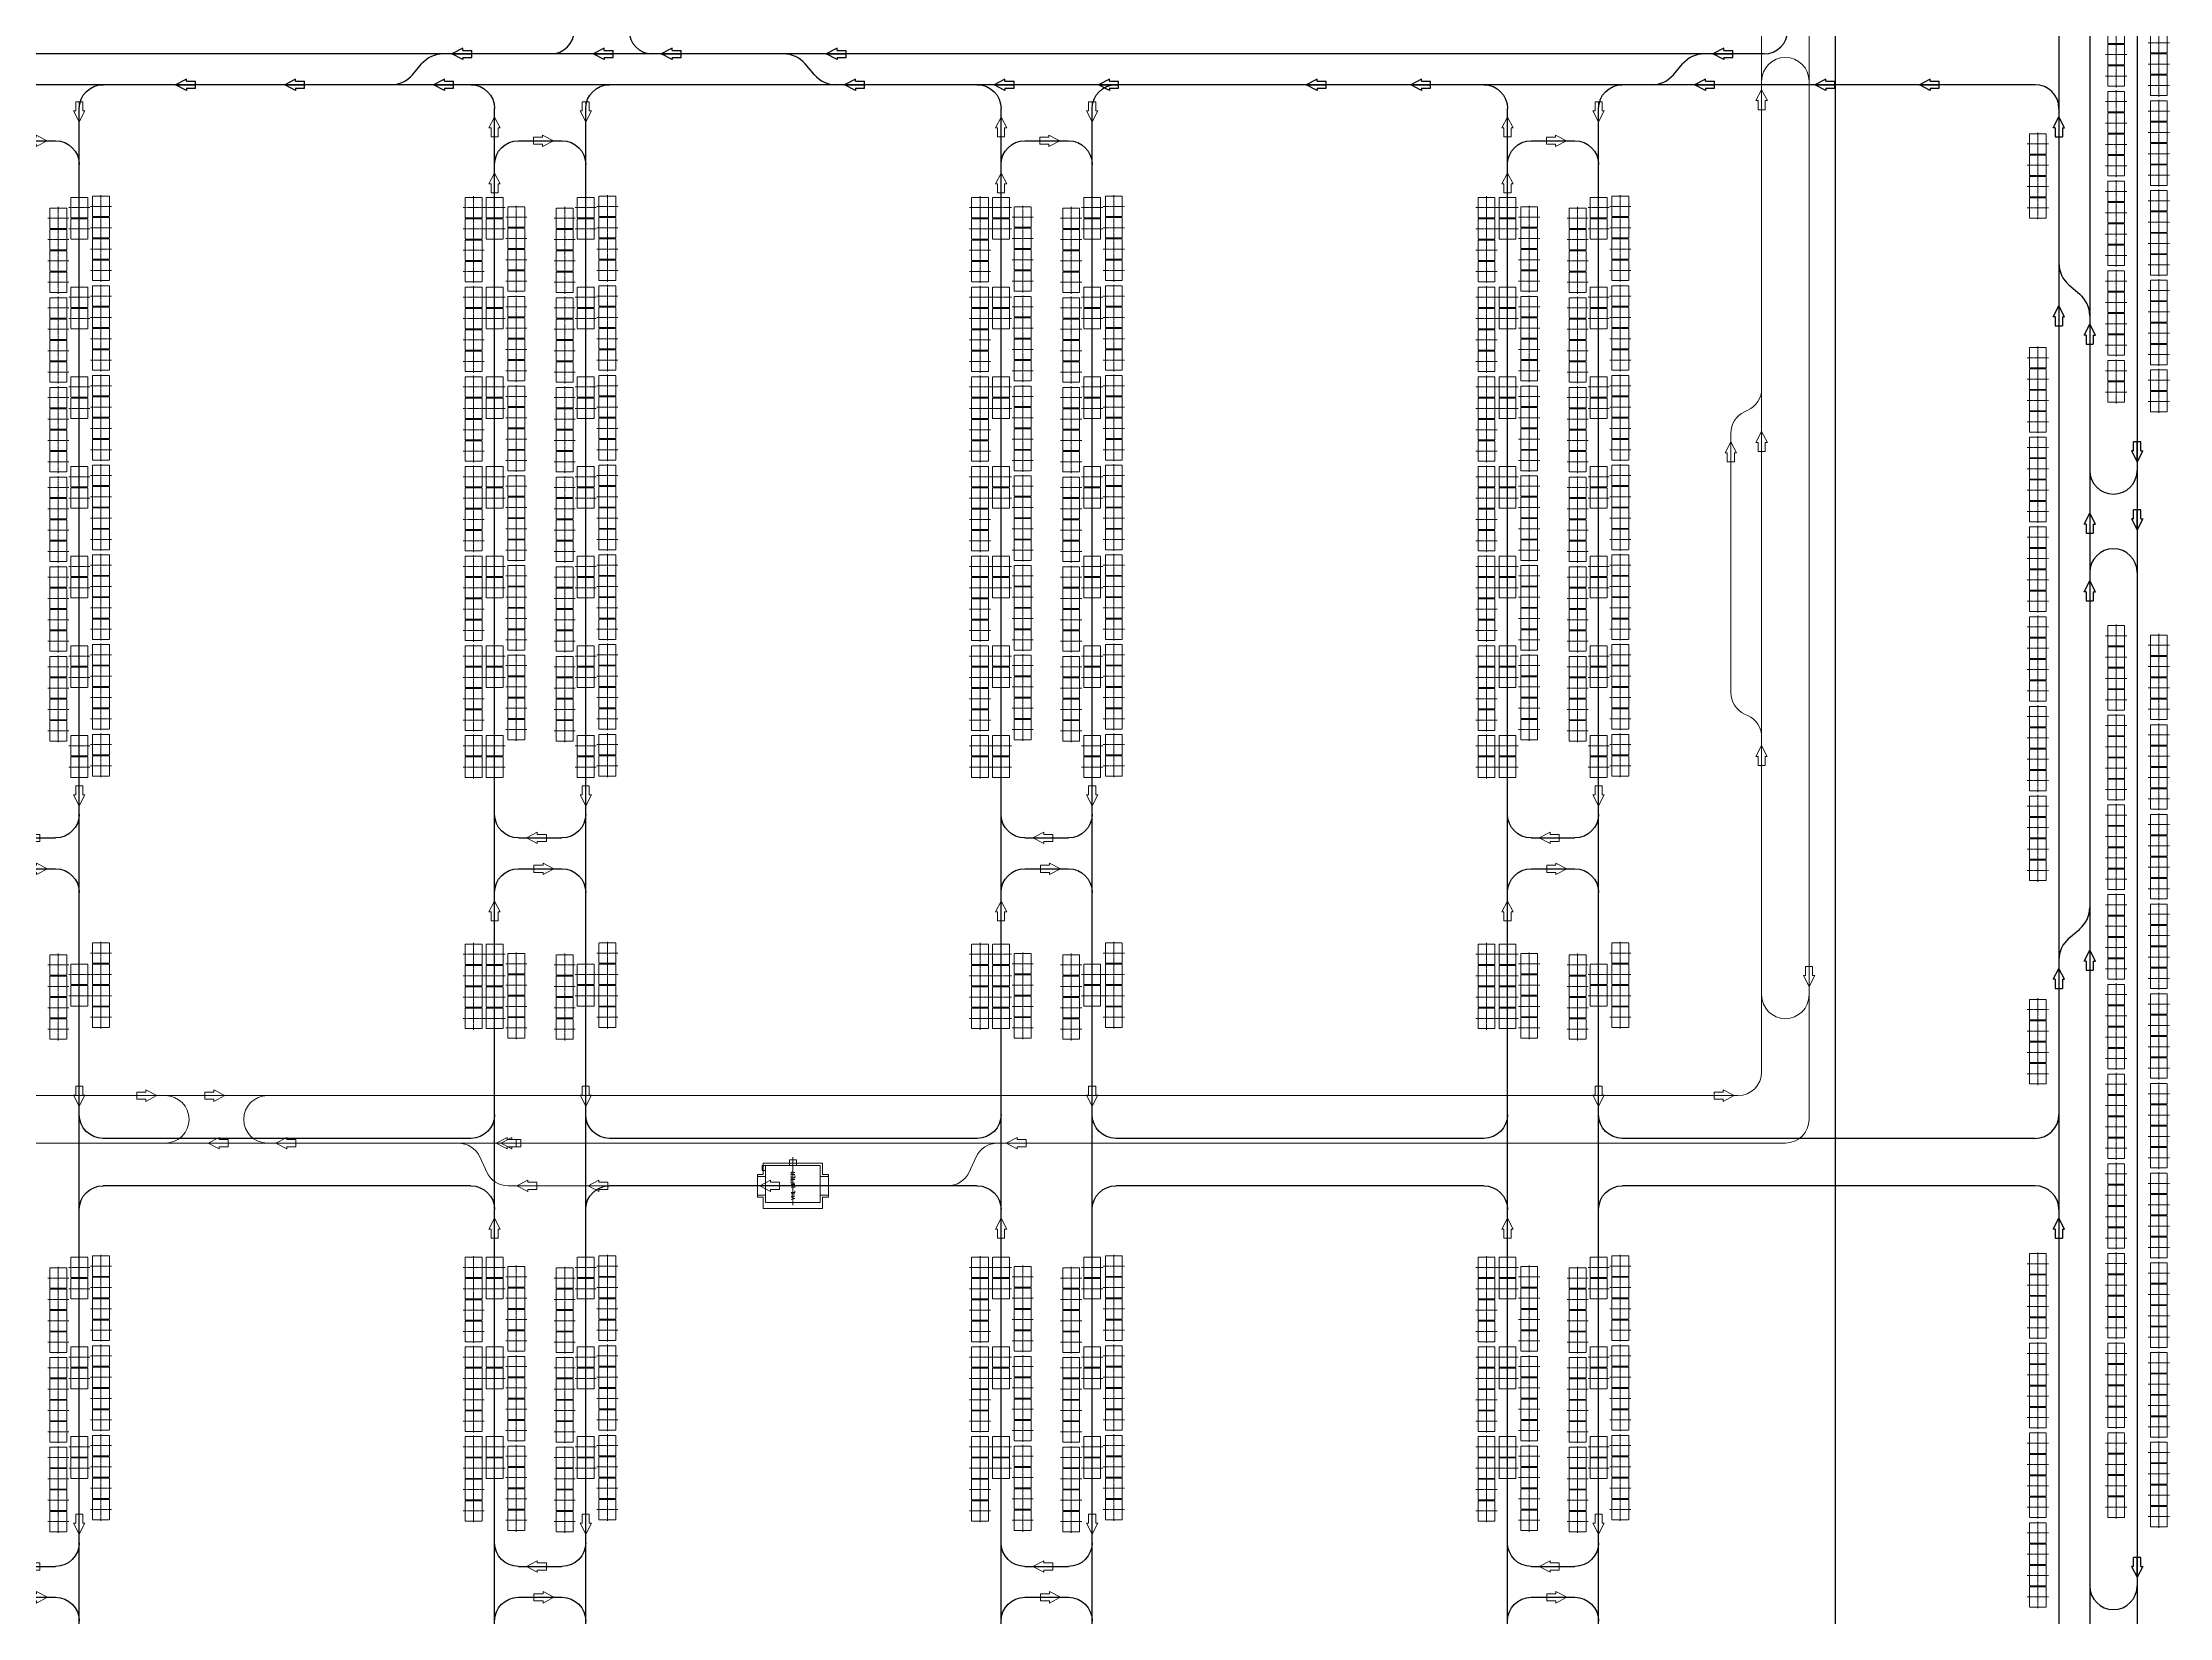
# Model space of a CAD drawing. Header units: millimetres. Extents: x -128 to 670218, y 27186 to 149492.
# Drawn here: x 625395 to 670218, y 46592 to 79775 of the extents above; entities that cross this region are included whole.
import ezdxf
from ezdxf.enums import TextEntityAlignment as Align

# ---------------------------------------------------------------- set-up
doc = ezdxf.new("R2010")
doc.units = ezdxf.units.MM
for name, pattern in [('ACAD_ISO08W100', [36, 24, -3, 6, -3]), ('AM_ISO08W050', [18, 12, -1.5, 3, -1.5]), ('XAT-M16_6F_EQ Layout_20211120$0$ACAD_ISO08W100', [36, 24, -3, 6, -3])]:
    doc.linetypes.add(name, pattern=pattern)
for name, color, linetype, lineweight in [('_CLINE', 4, 'XAT-M16_6F_EQ Layout_20211120$0$ACAD_ISO08W100', 9), ('CL', 4, 'Continuous', 9), ('CLINE', 4, 'ACAD_ISO08W100', 9), ('DIRECT', 40, 'Continuous', 9), ('LINE_EQ', 4, 'AM_ISO08W050', 20), ('LINE_STB', 151, 'Continuous', 30), ('Rail Block(Upper)', 191, 'Continuous', 18), ('Rail_H6022(Upper)', 6, 'Continuous', 18), ('TXT', 3, 'Continuous', 9), ('ZONE', 8, 'Continuous', 9)]:
    doc.layers.add(name, color=color, linetype=linetype, lineweight=lineweight)
doc.layers.add('Rail_H4822(Lower)', color=7, linetype='Continuous')
doc.styles.add('CF-FNT', font='romans.shx', dxfattribs={"width": 0.85, "bigfont": 'bigfont.shx'})

# ---------------------------------------------------------------- blocks, each defined once
blk = doc.blocks.new('*U3')
at = {"color": 0, "linetype": 'ByBlock'}
for p, q in [((-120, -230), (0, 0)), ((0, 0), (0, -420)), ((120, -230), (0, 0)), ((-75, -230), (-120, -230)), ((-75, -230), (-75, -420)), ((75, -420), (-75, -420)), ((75, -230), (75, -420)), ((75, -230), (120, -230))]:
    blk.add_line(p, q, dxfattribs=at)
blk = doc.blocks.new('A$C31676947')
at = {"layer": 'Rail_H4822(Lower)'}
for p, q in [((500, 47250), (500, 500)), ((2420, 47250), (2420, 500)), ((1000, 46570), (1920, 46570)), ((1000, 31870), (1920, 31870)), ((1000, 31220), (1920, 31220)), ((1000, 16520), (1920, 16520)), ((1000, 15870), (1920, 15870)), ((1000, 1180), (1920, 1180))]:
    blk.add_line(p, q, dxfattribs=at)
for centre, start, end in [((0, 47250), 0, 90), ((2920, 47250), 90, 180), ((1000, 46070), 90, 180), ((1920, 46070), 0, 90), ((1000, 32370), 180, 270), ((1920, 32370), 270, 0), ((1000, 30720), 90, 180), ((1920, 30720), 0, 90), ((0, 23700), 270, 0), ((2920, 23700), 180, 270), ((0, 21700), 0, 90), ((2920, 21700), 90, 180), ((1000, 17020), 180, 270), ((1920, 17020), 270, 0), ((1000, 15370), 90, 180), ((1920, 15370), 0, 90), ((1000, 1680), 180, 270), ((1920, 1680), 270, 0), ((0, 500), 270, 0), ((2920, 500), 180, 270)]:
    blk.add_arc(centre, 500, start, end, dxfattribs=at)
at = {"layer": 'DIRECT'}
for p, rotation in [((500, 46970), 180), ((1180, 46570), 89.99999999999999), ((500, 32550), 180), ((500, 23880), 180), ((500, 17200), 180), ((500, 1860), 180), ((500, 680), 180), ((1740, 1180), 270)]:
    blk.add_blockref('*U3', p, dxfattribs=dict(at, rotation=rotation))
for p in [(2420, 47070), (2420, 45890), (2420, 30540), (2420, 21520), (2420, 15190), (2420, 780)]:
    blk.add_blockref('*U3', p, dxfattribs=at)
at = {"layer": 'DIRECT', "lineweight": -2}
for p, rotation in [((1750, 31870), 270), ((1170, 31220), 89.99999999999999), ((1750, 16520), 270), ((1170, 15870), 89.99999999999999)]:
    blk.add_blockref('*U3', p, dxfattribs=dict(at, rotation=rotation))
blk = doc.blocks.new('*U574')
at = {"color": 0, "linetype": 'ByBlock'}
for p, q in [((-120, -230), (0, 0)), ((0, 0), (0, -420)), ((120, -230), (0, 0)), ((-75, -230), (-120, -230)), ((-75, -230), (-75, -420)), ((75, -420), (-75, -420)), ((75, -230), (75, -420)), ((75, -230), (120, -230))]:
    blk.add_line(p, q, dxfattribs=at)
blk = doc.blocks.new('*U408')
at = {"color": 0, "linetype": 'ByBlock'}
for p, q in [((-120, -230), (0, 0)), ((0, 0), (0, -420)), ((120, -230), (0, 0)), ((-75, -230), (-120, -230)), ((-75, -230), (-75, -420)), ((75, -420), (-75, -420)), ((75, -230), (75, -420)), ((75, -230), (120, -230))]:
    blk.add_line(p, q, dxfattribs=at)
blk = doc.blocks.new('*U512')
at = {"color": 0, "linetype": 'ByBlock'}
for p, q in [((-120, -230), (0, 0)), ((0, 0), (0, -420)), ((120, -230), (0, 0)), ((-75, -230), (-120, -230)), ((-75, -230), (-75, -420)), ((75, -420), (-75, -420)), ((75, -230), (75, -420)), ((75, -230), (120, -230))]:
    blk.add_line(p, q, dxfattribs=at)
blk = doc.blocks.new('*U513')
at = {"color": 0, "linetype": 'ByBlock'}
for p, q in [((-120, -230), (0, 0)), ((0, 0), (0, -420)), ((120, -230), (0, 0)), ((-75, -230), (-120, -230)), ((-75, -230), (-75, -420)), ((75, -420), (-75, -420)), ((75, -230), (75, -420)), ((75, -230), (120, -230))]:
    blk.add_line(p, q, dxfattribs=at)
blk = doc.blocks.new('*U457')
at = {"color": 0, "linetype": 'ByBlock'}
for p, q in [((-120, -230), (0, 0)), ((0, 0), (0, -420)), ((120, -230), (0, 0)), ((-75, -230), (-120, -230)), ((-75, -230), (-75, -420)), ((75, -420), (-75, -420)), ((75, -230), (75, -420)), ((75, -230), (120, -230))]:
    blk.add_line(p, q, dxfattribs=at)
blk = doc.blocks.new('*U458')
at = {"color": 0, "linetype": 'ByBlock'}
for p, q in [((-120, -230), (0, 0)), ((0, 0), (0, -420)), ((120, -230), (0, 0)), ((-75, -230), (-120, -230)), ((-75, -230), (-75, -420)), ((75, -420), (-75, -420)), ((75, -230), (75, -420)), ((75, -230), (120, -230))]:
    blk.add_line(p, q, dxfattribs=at)
blk = doc.blocks.new('*U459')
at = {"color": 0, "linetype": 'ByBlock'}
for p, q in [((-120, -230), (0, 0)), ((0, 0), (0, -420)), ((120, -230), (0, 0)), ((-75, -230), (-120, -230)), ((-75, -230), (-75, -420)), ((75, -420), (-75, -420)), ((75, -230), (75, -420)), ((75, -230), (120, -230))]:
    blk.add_line(p, q, dxfattribs=at)
blk = doc.blocks.new('*U454')
at = {"color": 0, "linetype": 'ByBlock'}
for p, q in [((-120, -230), (0, 0)), ((0, 0), (0, -420)), ((120, -230), (0, 0)), ((-75, -230), (-120, -230)), ((-75, -230), (-75, -420)), ((75, -420), (-75, -420)), ((75, -230), (75, -420)), ((75, -230), (120, -230))]:
    blk.add_line(p, q, dxfattribs=at)
blk = doc.blocks.new('*U424')
at = {"color": 0, "linetype": 'ByBlock'}
for p, q in [((-120, -230), (0, 0)), ((0, 0), (0, -420)), ((120, -230), (0, 0)), ((-75, -230), (-120, -230)), ((-75, -230), (-75, -420)), ((75, -420), (-75, -420)), ((75, -230), (75, -420)), ((75, -230), (120, -230))]:
    blk.add_line(p, q, dxfattribs=at)
blk = doc.blocks.new('*U788')
at = {"color": 0, "linetype": 'ByBlock'}
for p, q in [((-120, -230), (0, 0)), ((0, 0), (0, -420)), ((120, -230), (0, 0)), ((-75, -230), (-120, -230)), ((-75, -230), (-75, -420)), ((75, -420), (-75, -420)), ((75, -230), (75, -420)), ((75, -230), (120, -230))]:
    blk.add_line(p, q, dxfattribs=at)
blk = doc.blocks.new('*U790')
at = {"color": 0, "linetype": 'ByBlock'}
for p, q in [((-120, -230), (0, 0)), ((0, 0), (0, -420)), ((120, -230), (0, 0)), ((-75, -230), (-120, -230)), ((-75, -230), (-75, -420)), ((75, -420), (-75, -420)), ((75, -230), (75, -420)), ((75, -230), (120, -230))]:
    blk.add_line(p, q, dxfattribs=at)
blk = doc.blocks.new('*U639')
at = {"color": 0, "linetype": 'ByBlock'}
for p, q in [((-120, -230), (0, 0)), ((0, 0), (0, -420)), ((120, -230), (0, 0)), ((-75, -230), (-120, -230)), ((-75, -230), (-75, -420)), ((75, -420), (-75, -420)), ((75, -230), (75, -420)), ((75, -230), (120, -230))]:
    blk.add_line(p, q, dxfattribs=at)
blk = doc.blocks.new('*U640')
at = {"color": 0, "linetype": 'ByBlock'}
for p, q in [((-120, -230), (0, 0)), ((0, 0), (0, -420)), ((120, -230), (0, 0)), ((-75, -230), (-120, -230)), ((-75, -230), (-75, -420)), ((75, -420), (-75, -420)), ((75, -230), (75, -420)), ((75, -230), (120, -230))]:
    blk.add_line(p, q, dxfattribs=at)
blk = doc.blocks.new('*U748')
at = {"color": 0, "linetype": 'ByBlock'}
for p, q in [((-120, -230), (0, 0)), ((0, 0), (0, -420)), ((120, -230), (0, 0)), ((-75, -230), (-120, -230)), ((-75, -230), (-75, -420)), ((75, -420), (-75, -420)), ((75, -230), (75, -420)), ((75, -230), (120, -230))]:
    blk.add_line(p, q, dxfattribs=at)
blk = doc.blocks.new('*U749')
at = {"color": 0, "linetype": 'ByBlock'}
for p, q in [((-120, -230), (0, 0)), ((0, 0), (0, -420)), ((120, -230), (0, 0)), ((-75, -230), (-120, -230)), ((-75, -230), (-75, -420)), ((75, -420), (-75, -420)), ((75, -230), (75, -420)), ((75, -230), (120, -230))]:
    blk.add_line(p, q, dxfattribs=at)
blk = doc.blocks.new('*U756')
at = {"color": 0, "linetype": 'ByBlock'}
for p, q in [((-120, -230), (0, 0)), ((0, 0), (0, -420)), ((120, -230), (0, 0)), ((-75, -230), (-120, -230)), ((-75, -230), (-75, -420)), ((75, -420), (-75, -420)), ((75, -230), (75, -420)), ((75, -230), (120, -230))]:
    blk.add_line(p, q, dxfattribs=at)
blk = doc.blocks.new('*U651')
at = {"color": 0, "linetype": 'ByBlock'}
for p, q in [((-120, -230), (0, 0)), ((0, 0), (0, -420)), ((120, -230), (0, 0)), ((-75, -230), (-120, -230)), ((-75, -230), (-75, -420)), ((75, -420), (-75, -420)), ((75, -230), (75, -420)), ((75, -230), (120, -230))]:
    blk.add_line(p, q, dxfattribs=at)
blk = doc.blocks.new('*U385')
at = {"color": 0, "linetype": 'ByBlock'}
for p, q in [((-120, -230), (0, 0)), ((0, 0), (0, -420)), ((120, -230), (0, 0)), ((-75, -230), (-120, -230)), ((-75, -230), (-75, -420)), ((75, -420), (-75, -420)), ((75, -230), (75, -420)), ((75, -230), (120, -230))]:
    blk.add_line(p, q, dxfattribs=at)
blk = doc.blocks.new('*U386')
at = {"color": 0, "linetype": 'ByBlock'}
for p, q in [((-120, -230), (0, 0)), ((0, 0), (0, -420)), ((120, -230), (0, 0)), ((-75, -230), (-120, -230)), ((-75, -230), (-75, -420)), ((75, -420), (-75, -420)), ((75, -230), (75, -420)), ((75, -230), (120, -230))]:
    blk.add_line(p, q, dxfattribs=at)
blk = doc.blocks.new('*U387')
at = {"color": 0, "linetype": 'ByBlock'}
for p, q in [((-120, -230), (0, 0)), ((0, 0), (0, -420)), ((120, -230), (0, 0)), ((-75, -230), (-120, -230)), ((-75, -230), (-75, -420)), ((75, -420), (-75, -420)), ((75, -230), (75, -420)), ((75, -230), (120, -230))]:
    blk.add_line(p, q, dxfattribs=at)
blk = doc.blocks.new('*U354')
at = {"color": 0, "linetype": 'ByBlock'}
for p, q in [((-120, -230), (0, 0)), ((0, 0), (0, -420)), ((120, -230), (0, 0)), ((-75, -230), (-120, -230)), ((-75, -230), (-75, -420)), ((75, -420), (-75, -420)), ((75, -230), (75, -420)), ((75, -230), (120, -230))]:
    blk.add_line(p, q, dxfattribs=at)
blk = doc.blocks.new('*U359')
at = {"color": 0, "linetype": 'ByBlock'}
for p, q in [((-120, -230), (0, 0)), ((0, 0), (0, -420)), ((120, -230), (0, 0)), ((-75, -230), (-120, -230)), ((-75, -230), (-75, -420)), ((75, -420), (-75, -420)), ((75, -230), (75, -420)), ((75, -230), (120, -230))]:
    blk.add_line(p, q, dxfattribs=at)
blk = doc.blocks.new('*U360')
at = {"color": 0, "linetype": 'ByBlock'}
for p, q in [((-120, -230), (0, 0)), ((0, 0), (0, -420)), ((120, -230), (0, 0)), ((-75, -230), (-120, -230)), ((-75, -230), (-75, -420)), ((75, -420), (-75, -420)), ((75, -230), (75, -420)), ((75, -230), (120, -230))]:
    blk.add_line(p, q, dxfattribs=at)
blk = doc.blocks.new('*U14')
at = {"color": 0, "linetype": 'ByBlock'}
for p, q in [((-120, -230), (0, 0)), ((0, 0), (0, -420)), ((120, -230), (0, 0)), ((-75, -230), (-120, -230)), ((-75, -230), (-75, -420)), ((75, -420), (-75, -420)), ((75, -230), (75, -420)), ((75, -230), (120, -230))]:
    blk.add_line(p, q, dxfattribs=at)
blk = doc.blocks.new('*U15')
at = {"color": 0, "linetype": 'ByBlock'}
for p, q in [((-120, -230), (0, 0)), ((0, 0), (0, -420)), ((120, -230), (0, 0)), ((-75, -230), (-120, -230)), ((-75, -230), (-75, -420)), ((75, -420), (-75, -420)), ((75, -230), (75, -420)), ((75, -230), (120, -230))]:
    blk.add_line(p, q, dxfattribs=at)
blk = doc.blocks.new('*U16')
at = {"color": 0, "linetype": 'ByBlock'}
for p, q in [((-120, -230), (0, 0)), ((0, 0), (0, -420)), ((120, -230), (0, 0)), ((-75, -230), (-120, -230)), ((-75, -230), (-75, -420)), ((75, -420), (-75, -420)), ((75, -230), (75, -420)), ((75, -230), (120, -230))]:
    blk.add_line(p, q, dxfattribs=at)
blk = doc.blocks.new('*U17')
at = {"color": 0, "linetype": 'ByBlock'}
for p, q in [((-120, -230), (0, 0)), ((0, 0), (0, -420)), ((120, -230), (0, 0)), ((-75, -230), (-120, -230)), ((-75, -230), (-75, -420)), ((75, -420), (-75, -420)), ((75, -230), (75, -420)), ((75, -230), (120, -230))]:
    blk.add_line(p, q, dxfattribs=at)
blk = doc.blocks.new('EG-TR_ARW_1-2')
at = {"color": 0, "linetype": 'ByBlock'}
for p, q in [((-120, -230), (0, 0)), ((0, 0), (0, -420)), ((120, -230), (0, 0)), ((-75, -230), (-120, -230)), ((-75, -230), (-75, -420)), ((75, -420), (-75, -420)), ((75, -230), (75, -420)), ((75, -230), (120, -230))]:
    blk.add_line(p, q, dxfattribs=at)
blk = doc.blocks.new('A$C90e8e326')
at = {"layer": 'Rail_H6022(Upper)'}
for p, q in [((661586, 27750), (661586, 76000)), ((660586, 28750), (660586, 75000)), ((660225, 42659), (660296, 42691)), ((659936, 36745), (659936, 42205)), ((660225, 36291), (660296, 36259)), ((342241, 28250), (660086, 28250)), ((597147, 27250), (661086, 27250)), ((633719, 26640), (633570, 26960)), ((643883, 26640), (644032, 26960)), ((634173, 26350), (643429, 26350))]:
    blk.add_line(p, q, dxfattribs=at)
for centre, start, end in [((661086, 49625), 0, 180), ((660086, 43145), 294.8882, 0), ((660436, 42205), 114.8882, 180), ((660436, 36745), 180, 245.1118), ((660086, 35805), 0, 65.1118), ((661086, 30371), 180, 0), ((660086, 28750), 270, 0), ((626946, 27750), 270, 90), ((629096, 27750), 90, 270), ((661086, 27750), 270, 0), ((633117, 26750), 24.8882, 90), ((644485, 26750), 90, 155.1118), ((634173, 26850), 204.8882, 270), ((643429, 26850), 270, 335.1118)]:
    blk.add_arc(centre, 500, start, end, dxfattribs=at)
at = {"layer": 'Rail_H6022(Upper)', "xscale": -1}
for p in [(660586, 49445), (660586, 42245), (659936, 42025), (660585, 35625)]:
    blk.add_blockref('EG-TR_ARW_1-2', p, dxfattribs=at)
at = {"layer": 'Rail_H6022(Upper)'}
for p, xscale, rotation in [((661586, 30551), -1, 180), ((626766, 28250), -1, 270), ((628196, 28250), -1, 270), ((660005, 28250), -1, 270), ((627846, 27250), -1.000000000000001, 90), ((629276, 27250), -1.000000000000001, 90), ((633916, 27250), -1.000000000000001, 90), ((634017, 27250), -1.000000000000001, 90), ((634353, 26350), -1.000000000000001, 90)]:
    blk.add_blockref('EG-TR_ARW_1-2', p, dxfattribs=dict(at, xscale=xscale, rotation=rotation))
at = {"layer": 'Rail_H6022(Upper)', "lineweight": -2, "xscale": -1.000000000000001, "rotation": 90}
for p in [(644665, 27250), (635853, 26350)]:
    blk.add_blockref('EG-TR_ARW_1-2', p, dxfattribs=at)
blk = doc.blocks.new('*U825')
at = {"color": 0, "linetype": 'ByBlock', "lineweight": -2}
for points in [[(-350, -575), (-350, 575), (425, 575), (425, -575)], [(196, 575), (196, 750), (-196, 750), (-196, 575)], [(545, -72), (545, 72), (425, 72), (425, -72)], [(196, -750), (196, -575), (-196, -575), (-196, -750)]]:
    blk.add_lwpolyline(points, close=True, dxfattribs=at)
at = {"color": 0}
blk.add_lwpolyline([(325, 650), (325, 575), (425, 575), (425, 650)], close=True, dxfattribs=at)
at = {"layer": 'CL'}
blk.add_line((0, 750), (0, -750), dxfattribs=at)
at = {"layer": 'CLINE'}
blk.add_line((-411, 0), (604, 0), dxfattribs=at)
at = {"layer": 'ZONE'}
for p, q in [((-240, 625), (-475, 625)), ((-475, 625), (-475, -625)), ((-240, 625), (-240, 750)), ((-240, 750), (240, 750)), ((240, 750), (240, 625)), ((240, 625), (475, 625)), ((475, 625), (475, -625)), ((-475, -625), (-240, -625)), ((-240, -625), (-240, -750)), ((-240, -750), (240, -750)), ((240, -750), (240, -625)), ((475, -625), (240, -625))]:
    blk.add_line(p, q, dxfattribs=at)
at = {"layer": 'DIRECT', "lineweight": -2}
blk.add_blockref('EG-TR_ARW_1-2', (0, 700), dxfattribs=at)
at = {"layer": 'TXT', "style": 'CF-FNT', "flags": 8}
blk.add_attdef('UNITID', text='', height=80, dxfattribs=at).set_placement((0, 0), align=Align.MIDDLE_CENTER)
blk = doc.blocks.new('XAT-M16_6F_EQ Layout_20211120$0$EG-12_FOUP_(01)-pv')
at = {"layer": '_CLINE'}
for p, q in [((0, 211), (0, -235)), ((-239, -12), (239, -12))]:
    blk.add_line(p, q, dxfattribs=at)
at = {"layer": 'LINE_EQ'}
blk.add_lwpolyline([(-215, 166), (-215, -190), (215, -190), (215, 166)], close=True, dxfattribs=at)

msp = doc.modelspace()

# ---------------------------------------------------------------- linework, layer by layer
msp.add_lwpolyline([(609326, 79986), (663170, 79986), (663170, 27186), (609326, 27186)], close=True)
at = {"layer": 'Rail_H4822(Lower)'}
for p, q in [((669538, 130736), (669538, 29336)), ((668538, 129086), (668538, 30986)), ((667888, 128436), (667888, 31636)), ((661675, 79536), (411771, 79536)), ((633192, 79098), (633384, 79325)), ((641661, 79098), (641469, 79325)), ((659766, 79098), (659958, 79325)), ((667391, 78886), (411298, 78886)), ((668100, 74669), (668327, 74477)), ((668100, 60904), (668327, 61096)), ((634422, 56686), (626669, 56686)), ((645095, 56686), (637342, 56686)), ((655768, 56686), (648015, 56686)), ((667388, 56686), (658688, 56686)), ((634422, 55686), (626669, 55686)), ((645095, 55686), (637342, 55686)), ((655768, 55686), (648015, 55686)), ((667388, 55686), (658688, 55686))]:
    msp.add_line(p, q, dxfattribs=at)
for centre, radius, start, end in [((636101, 80036), 500, 270, 90), ((638251, 80036), 500, 90, 270), ((661675, 80036), 500, 270, 90), ((633841, 78936), 600, 90, 139.6984), ((641011, 78936), 600, 40.3016, 90), ((660415, 78936), 600, 90, 139.6984), ((632734, 79486), 600, 270, 319.6984), ((642118, 79486), 600, 220.3016, 270), ((659308, 79486), 600, 270, 319.6984), ((667388, 78387), 500, 0, 90), ((668488, 75127), 600, 180, 229.6984), ((667938, 74020), 600, 0, 49.6984), ((669038, 70760), 500, 180, 0), ((669038, 68610), 500, 0, 180), ((667938, 61553), 600, 310.3016, 0), ((668488, 60446), 600, 130.3016, 180), ((667388, 57186), 500, 270, 0), ((667388, 55186), 500, 0, 90), ((669038, 47257), 500, 180, 0)]:
    msp.add_arc(centre, radius, start, end, dxfattribs=at)

# ---------------------------------------------------------------- block references
at = {"layer": 'LINE_EQ', "rotation": 89.99999999999999}
for p in [(626157, 76298), (634910, 76298), (636830, 76298), (645583, 76298), (647503, 76298), (656256, 76298), (658176, 76298), (626157, 75848), (634910, 75848), (636830, 75848), (645583, 75848), (647503, 75848), (656256, 75848), (658176, 75848), (626157, 74408), (634910, 74408), (636830, 74408), (645583, 74408), (647503, 74408), (656256, 74408), (658176, 74408), (626157, 73958), (634910, 73958), (636830, 73958), (645583, 73958), (647503, 73958), (656256, 73958), (658176, 73958), (626157, 72518), (634910, 72518), (636830, 72518), (645583, 72518), (647503, 72518), (656256, 72518), (658176, 72518), (626157, 72068), (634910, 72068), (636830, 72068), (645583, 72068), (647503, 72068), (656256, 72068), (658176, 72068), (626157, 70628), (634910, 70628), (636830, 70628), (645583, 70628), (647503, 70628), (656256, 70628), (658176, 70628), (626157, 70178), (634910, 70178), (636830, 70178), (645583, 70178), (647503, 70178), (656256, 70178), (658176, 70178), (626157, 68738), (634910, 68738), (636830, 68738), (645583, 68738), (647503, 68738), (656256, 68738), (658176, 68738), (626157, 68288), (634910, 68288), (636830, 68288), (645583, 68288), (647503, 68288), (656256, 68288), (658176, 68288), (626157, 66848), (634910, 66848), (636830, 66848), (645583, 66848), (647503, 66848), (656256, 66848), (658176, 66848), (626157, 66398), (634910, 66398), (636830, 66398), (645583, 66398), (647503, 66398), (656256, 66398), (658176, 66398), (626157, 64958), (634910, 64958), (636830, 64958), (645583, 64958), (647503, 64958), (656256, 64958), (658176, 64958), (626157, 64508), (634910, 64508), (636830, 64508), (645583, 64508), (647503, 64508), (656256, 64508), (658176, 64508), (634910, 60564), (645583, 60564), (656256, 60564), (626157, 60140), (634910, 60114), (636830, 60140), (645583, 60114), (647503, 60140), (656256, 60114), (658176, 60140), (626157, 59690), (634910, 59664), (636830, 59690), (645583, 59664), (647503, 59690), (656256, 59664), (658176, 59690), (634910, 59214), (645583, 59214), (656256, 59214), (626157, 53967), (634910, 53967), (636830, 53967), (645583, 53967), (647503, 53967), (656256, 53967), (658176, 53967), (626157, 53517), (634910, 53517), (636830, 53517), (645583, 53517), (647503, 53517), (656256, 53517), (658176, 53517), (626157, 52077), (634910, 52077), (636830, 52077), (645583, 52077), (647503, 52077), (656256, 52077), (658176, 52077), (626157, 51627), (634910, 51627), (636830, 51627), (645583, 51627), (647503, 51627), (656256, 51627), (658176, 51627), (626157, 50187), (634910, 50187), (636830, 50187), (645583, 50187), (647503, 50187), (656256, 50187), (658176, 50187), (626157, 49737), (634910, 49737), (636830, 49737), (645583, 49737), (647503, 49737), (656256, 49737), (658176, 49737)]:
    msp.add_blockref('XAT-M16_6F_EQ Layout_20211120$0$EG-12_FOUP_(01)-pv', p, dxfattribs=at)
at = {"layer": 'LINE_STB', "rotation": 89.99999999999999}
for p in [(669083, 79970), (669983, 79771), (669083, 79520), (669983, 79321), (669083, 79070), (669983, 78871), (669083, 78530), (669983, 78331), (669083, 78080), (669983, 77881), (667433, 77640), (669083, 77630), (669983, 77431), (667433, 77190), (669083, 77180), (669983, 76981), (667433, 76740), (669083, 76640), (669983, 76441), (625714, 76073), (626614, 76324), (634467, 76298), (635367, 76099), (636387, 76073), (637287, 76324), (645140, 76298), (646040, 76099), (647060, 76073), (647960, 76324), (655813, 76298), (656713, 76099), (657733, 76073), (658633, 76324), (667433, 76290), (669083, 76190), (669983, 75991), (625714, 75623), (626614, 75874), (634467, 75848), (635367, 75649), (636387, 75623), (637287, 75874), (645140, 75848), (646040, 75649), (647060, 75623), (647960, 75874), (655813, 75848), (656713, 75649), (657733, 75623), (658633, 75874), (669083, 75740), (669983, 75541), (625714, 75173), (626614, 75424), (634467, 75398), (635367, 75199), (636387, 75173), (637287, 75424), (645140, 75398), (646040, 75199), (647060, 75173), (647960, 75424), (655813, 75398), (656713, 75199), (657733, 75173), (658633, 75424), (669083, 75290), (669983, 75091), (625714, 74723), (626614, 74974), (634467, 74948), (635367, 74749), (636387, 74723), (637287, 74974), (645140, 74948), (646040, 74749), (647060, 74723), (647960, 74974), (655813, 74948), (656713, 74749), (657733, 74723), (658633, 74974), (669083, 74750), (625714, 74183), (626614, 74434), (634467, 74408), (635367, 74209), (636387, 74183), (637287, 74434), (645140, 74408), (646040, 74209), (647060, 74183), (647960, 74434), (655813, 74408), (656713, 74209), (657733, 74183), (658633, 74434), (669083, 74300), (669983, 74551), (625714, 73733), (626614, 73984), (634467, 73958), (635367, 73759), (636387, 73733), (637287, 73984), (645140, 73958), (646040, 73759), (647060, 73733), (647960, 73984), (655813, 73958), (656713, 73759), (657733, 73733), (658633, 73984), (669083, 73850), (669983, 74101), (625714, 73283), (626614, 73534), (634467, 73508), (635367, 73309), (636387, 73283), (637287, 73534), (645140, 73508), (646040, 73309), (647060, 73283), (647960, 73534), (655813, 73508), (656713, 73309), (657733, 73283), (658633, 73534), (669083, 73400), (669983, 73651), (625714, 72833), (626614, 73084), (634467, 73058), (635367, 72859), (636387, 72833), (637287, 73084), (645140, 73058), (646040, 72859), (647060, 72833), (647960, 73084), (655813, 73058), (656713, 72859), (657733, 72833), (658633, 73084), (667433, 73133), (669083, 72860), (669983, 73201), (626614, 72544), (634467, 72518), (637287, 72544), (645140, 72518), (647960, 72544), (655813, 72518), (658633, 72544), (667433, 72683), (669083, 72410), (669983, 72661), (625714, 72293), (626614, 72094), (634467, 72068), (635367, 72319), (636387, 72293), (637287, 72094), (645140, 72068), (646040, 72319), (647060, 72293), (647960, 72094), (655813, 72068), (656713, 72319), (657733, 72293), (658633, 72094), (667433, 72233), (669983, 72211), (625714, 71843), (626614, 71644), (634467, 71618), (635367, 71869), (636387, 71843), (637287, 71644), (645140, 71618), (646040, 71869), (647060, 71843), (647960, 71644), (655813, 71618), (656713, 71869), (657733, 71843), (658633, 71644), (667433, 71783), (625714, 71393), (626614, 71194), (634467, 71168), (635367, 71419), (636387, 71393), (637287, 71194), (645140, 71168), (646040, 71419), (647060, 71393), (647960, 71194), (655813, 71168), (656713, 71419), (657733, 71393), (658633, 71194), (667433, 71243), (625714, 70943), (626614, 70654), (634467, 70628), (635367, 70969), (636387, 70943), (637287, 70654), (645140, 70628), (646040, 70969), (647060, 70943), (647960, 70654), (655813, 70628), (656713, 70969), (657733, 70943), (658633, 70654), (667433, 70793), (625714, 70403), (626614, 70204), (634467, 70178), (635367, 70429), (636387, 70403), (637287, 70204), (645140, 70178), (646040, 70429), (647060, 70403), (647960, 70204), (655813, 70178), (656713, 70429), (657733, 70403), (658633, 70204), (667433, 70343), (625714, 69953), (626614, 69754), (634467, 69728), (635367, 69979), (636387, 69953), (637287, 69754), (645140, 69728), (646040, 69979), (647060, 69953), (647960, 69754), (655813, 69728), (656713, 69979), (657733, 69953), (658633, 69754), (667433, 69893), (625714, 69503), (626614, 69304), (634467, 69278), (635367, 69529), (636387, 69503), (637287, 69304), (645140, 69278), (646040, 69529), (647060, 69503), (647960, 69304), (655813, 69278), (656713, 69529), (657733, 69503), (658633, 69304), (667433, 69353), (625714, 69053), (635367, 69079), (636387, 69053), (646040, 69079), (647060, 69053), (656713, 69079), (657733, 69053), (667433, 68903), (625714, 68513), (626614, 68764), (634467, 68738), (635367, 68539), (636387, 68513), (637287, 68764), (645140, 68738), (646040, 68539), (647060, 68513), (647960, 68764), (655813, 68738), (656713, 68539), (657733, 68513), (658633, 68764), (667433, 68453), (625714, 68063), (626614, 68314), (634467, 68288), (635367, 68089), (636387, 68063), (637287, 68314), (645140, 68288), (646040, 68089), (647060, 68063), (647960, 68314), (655813, 68288), (656713, 68089), (657733, 68063), (658633, 68314), (667433, 68003), (625714, 67613), (626614, 67864), (634467, 67838), (635367, 67639), (636387, 67613), (637287, 67864), (645140, 67838), (646040, 67639), (647060, 67613), (647960, 67864), (655813, 67838), (656713, 67639), (657733, 67613), (658633, 67864), (667433, 67463), (625714, 67163), (626614, 67414), (634467, 67388), (635367, 67189), (636387, 67163), (637287, 67414), (645140, 67388), (646040, 67189), (647060, 67163), (647960, 67414), (655813, 67388), (656713, 67189), (657733, 67163), (658633, 67414), (667433, 67013), (669083, 67276), (669983, 67077), (625714, 66623), (626614, 66874), (634467, 66848), (635367, 66649), (636387, 66623), (637287, 66874), (645140, 66848), (646040, 66649), (647060, 66623), (647960, 66874), (655813, 66848), (656713, 66649), (657733, 66623), (658633, 66874), (667433, 66563), (669083, 66826), (669983, 66627), (625714, 66173), (626614, 66424), (634467, 66398), (635367, 66199), (636387, 66173), (637287, 66424), (645140, 66398), (646040, 66199), (647060, 66173), (647960, 66424), (655813, 66398), (656713, 66199), (657733, 66173), (658633, 66424), (667433, 66113), (669083, 66376), (669983, 66177), (625714, 65723), (626614, 65974), (634467, 65948), (635367, 65749), (636387, 65723), (637287, 65974), (645140, 65948), (646040, 65749), (647060, 65723), (647960, 65974), (655813, 65948), (656713, 65749), (657733, 65723), (658633, 65974), (669083, 65926), (669983, 65727), (625714, 65273), (626614, 65524), (634467, 65498), (635367, 65299), (636387, 65273), (637287, 65524), (645140, 65498), (646040, 65299), (647060, 65273), (647960, 65524), (655813, 65498), (656713, 65299), (657733, 65273), (658633, 65524), (667433, 65573), (669083, 65386), (626614, 64984), (634467, 64958), (637287, 64984), (645140, 64958), (647960, 64984), (655813, 64958), (658633, 64984), (667433, 65123), (669083, 64936), (669983, 65187), (626614, 64534), (634467, 64508), (637287, 64534), (645140, 64508), (647960, 64534), (655813, 64508), (658633, 64534), (667433, 64673), (669083, 64486), (669983, 64737), (667433, 64223), (669083, 64036), (669983, 64287), (667433, 63683), (669083, 63496), (669983, 63837), (667433, 63233), (669083, 63046), (669983, 63297), (667433, 62783), (669083, 62596), (669983, 62847), (667433, 62333), (669083, 62146), (669983, 62397), (669983, 61947), (669083, 61606), (669983, 61407), (669083, 61156), (669983, 60957), (625714, 60339), (626614, 60590), (634467, 60564), (635367, 60365), (636387, 60339), (637287, 60590), (645140, 60564), (646040, 60365), (647060, 60339), (647960, 60590), (655813, 60564), (656713, 60365), (657733, 60339), (658633, 60590), (669083, 60706), (669983, 60507), (625714, 59889), (626614, 60140), (634467, 60114), (635367, 59915), (636387, 59889), (637287, 60140), (645140, 60114), (646040, 59915), (647060, 59889), (647960, 60140), (655813, 60114), (656713, 59915), (657733, 59889), (658633, 60140), (669083, 60256), (669983, 60057), (625714, 59439), (626614, 59690), (634467, 59664), (635367, 59465), (636387, 59439), (637287, 59690), (645140, 59664), (646040, 59465), (647060, 59439), (647960, 59690), (655813, 59664), (656713, 59465), (657733, 59439), (658633, 59690), (667433, 59398), (669083, 59716), (669983, 59517), (625714, 58989), (626614, 59240), (634467, 59214), (635367, 59015), (636387, 58989), (637287, 59240), (645140, 59214), (646040, 59015), (647060, 58989), (647960, 59240), (655813, 59214), (656713, 59015), (657733, 58989), (658633, 59240), (667433, 58948), (669083, 59266), (669983, 59067), (667433, 58498), (669083, 58816), (669983, 58617), (667433, 58048), (669083, 58366), (669983, 58167), (669083, 57826), (669983, 57627), (669083, 57376), (669983, 57177), (669083, 56926), (669983, 56727), (669083, 56476), (669983, 56277), (669083, 55936), (669083, 55486), (669983, 55737), (669083, 55036), (669983, 55287), (669083, 54586), (669983, 54837), (667433, 54043), (669083, 54046), (669983, 54387), (625714, 53742), (626614, 53993), (634467, 53967), (635367, 53768), (636387, 53742), (637287, 53993), (645140, 53967), (646040, 53768), (647060, 53742), (647960, 53993), (655813, 53967), (656713, 53768), (657733, 53742), (658633, 53993), (667433, 53593), (669083, 53596), (669983, 53847), (625714, 53292), (626614, 53543), (634467, 53517), (635367, 53318), (636387, 53292), (637287, 53543), (645140, 53517), (646040, 53318), (647060, 53292), (647960, 53543), (655813, 53517), (656713, 53318), (657733, 53292), (658633, 53543), (667433, 53143), (669083, 53146), (669983, 53397), (625714, 52842), (626614, 53093), (634467, 53067), (635367, 52868), (636387, 52842), (637287, 53093), (645140, 53067), (646040, 52868), (647060, 52842), (647960, 53093), (655813, 53067), (656713, 52868), (657733, 52842), (658633, 53093), (667433, 52693), (669083, 52696), (669983, 52947), (625714, 52392), (626614, 52643), (634467, 52617), (635367, 52418), (636387, 52392), (637287, 52643), (645140, 52617), (646040, 52418), (647060, 52392), (647960, 52643), (655813, 52617), (656713, 52418), (657733, 52392), (658633, 52643), (669983, 52497), (625714, 51852), (626614, 52103), (634467, 52077), (635367, 51878), (636387, 51852), (637287, 52103), (645140, 52077), (646040, 51878), (647060, 51852), (647960, 52103), (655813, 52077), (656713, 51878), (657733, 51852), (658633, 52103), (667433, 52153), (669083, 52156), (669983, 51957), (625714, 51402), (626614, 51653), (634467, 51627), (635367, 51428), (636387, 51402), (637287, 51653), (645140, 51627), (646040, 51428), (647060, 51402), (647960, 51653), (655813, 51627), (656713, 51428), (657733, 51402), (658633, 51653), (667433, 51703), (669083, 51706), (669983, 51507), (625714, 50952), (626614, 51203), (634467, 51177), (635367, 50978), (636387, 50952), (637287, 51203), (645140, 51177), (646040, 50978), (647060, 50952), (647960, 51203), (655813, 51177), (656713, 50978), (657733, 50952), (658633, 51203), (667433, 51253), (669083, 51256), (669983, 51057), (625714, 50502), (626614, 50753), (634467, 50727), (635367, 50528), (636387, 50502), (637287, 50753), (645140, 50727), (646040, 50528), (647060, 50502), (647960, 50753), (655813, 50727), (656713, 50528), (657733, 50502), (658633, 50753), (667433, 50803), (669083, 50806), (669983, 50607), (626614, 50213), (634467, 50187), (635367, 49988), (637287, 50213), (645140, 50187), (646040, 49988), (647960, 50213), (655813, 50187), (656713, 49988), (658633, 50213), (667433, 50263), (669083, 50266), (669983, 50067), (625714, 49962), (626614, 49763), (634467, 49737), (635367, 49538), (636387, 49962), (637287, 49763), (645140, 49737), (646040, 49538), (647060, 49962), (647960, 49763), (655813, 49737), (656713, 49538), (657733, 49962), (658633, 49763), (667433, 49813), (669083, 49816), (669983, 49617), (625714, 49512), (626614, 49313), (634467, 49287), (635367, 49088), (636387, 49512), (637287, 49313), (645140, 49287), (646040, 49088), (647060, 49512), (647960, 49313), (655813, 49287), (656713, 49088), (657733, 49512), (658633, 49313), (667433, 49363), (669083, 49366), (669983, 49167), (625714, 49062), (626614, 48863), (634467, 48837), (635367, 48638), (636387, 49062), (637287, 48863), (645140, 48837), (646040, 48638), (647060, 49062), (647960, 48863), (655813, 48837), (656713, 48638), (657733, 49062), (658633, 48863), (667433, 48913), (669083, 48916), (669983, 48717), (625714, 48612), (636387, 48612), (647060, 48612), (657733, 48612), (667433, 48373), (667433, 47923), (667433, 47473), (667433, 47023)]:
    msp.add_blockref('XAT-M16_6F_EQ Layout_20211120$0$EG-12_FOUP_(01)-pv', p, dxfattribs=at)
at = {"layer": 'Rail Block(Upper)'}
ref = msp.add_blockref('*U825', (641209, 55686), dxfattribs=dict(at, rotation=89.99999999999999))
ref.add_attrib('UNITID', 'VHL LIFTER', dxfattribs={"layer": 'TXT', "height": 80, "rotation": 90, "style": 'CF-FNT'}).set_placement((641209, 55686), align=Align.MIDDLE_CENTER)
at = {"layer": 'Rail_H4822(Lower)'}
msp.add_blockref('A$C90e8e326', (1038, 29336), dxfattribs=at)
at = {"layer": 'Rail_H4822(Lower)', "xscale": -1}
for name, p, rotation in [('*U360', (634021, 79536), 90), ('*U408', (637001, 79536), 90), ('*U574', (638431, 79536), 90), ('*U354', (641911, 79536), 90), ('*U386', (660595, 79536), 90), ('*U454', (628198, 78886), 90), ('*U788', (630498, 78886), 90), ('*U359', (633634, 78886), 90), ('*U387', (642298, 78886), 90), ('*U756', (645448, 78886), 90), ('*U651', (647648, 78886), 90), ('*U424', (652028, 78886), 90), ('*U790', (654228, 78886), 90), ('*U385', (660208, 78886), 90), ('*U639', (662748, 78886), 90), ('*U640', (664948, 78886), 90), ('A$C31676947', (623749, 78886), 180), ('A$C31676947', (634422, 78886), 180), ('A$C31676947', (645095, 78886), 180), ('A$C31676947', (655768, 78886), 180), ('*U457', (669538, 70940), 180), ('*U513', (669538, 69510), 180), ('*U459', (669538, 47437), 180)]:
    msp.add_blockref(name, p, dxfattribs=dict(at, rotation=rotation))
for name, p in [('*U749', (667888, 78207)), ('*U16', (667888, 74227)), ('*U17', (668538, 73840)), ('*U458', (668538, 69860)), ('*U512', (668538, 68430)), ('*U15', (668538, 60653)), ('*U14', (667888, 60267)), ('*U748', (667888, 55006))]:
    msp.add_blockref(name, p, dxfattribs=at)

doc.saveas('drawing.dxf')
